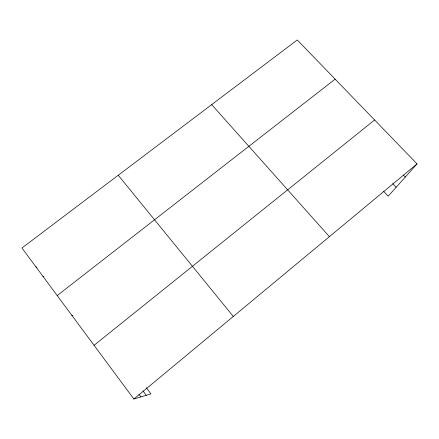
<?xml version="1.0" encoding="UTF-8"?>
<svg xmlns="http://www.w3.org/2000/svg" width="439" height="439" viewBox="0 0 439 439"><rect width="100%" height="100%" fill="white"/><g stroke="black" fill="none" stroke-linecap="round" stroke-linejoin="round"><path stroke-width="0.66" d="M146.308 387.703L150.95 393.893L133.879 399.029L21.95 248.008L297.258 39.971L417.05 163.884L388.191 196.2L383.527 191.228M133.879 399.029L417.05 163.884M94.067 345.317L374.61 119.979M57.196 295.568L335.138 79.152M71.744 315.197L72.912 315.581M42.912 276.29L43.922 276.779M35.861 266.78L36.909 267.318M403.457 175.139L405.285 177.054M392.713 183.628L396.165 187.272M211.686 104.63L329.398 236.665M118.245 175.243L233.312 316.459M143.021 390.929L146.286 395.298M138.982 394.343L140.903 396.916"/></g></svg>
